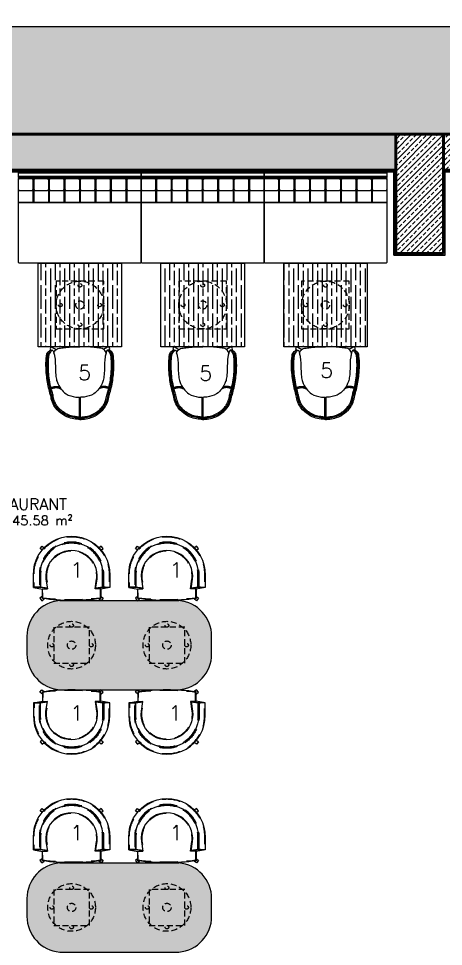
# Model space of a CAD drawing. Extents: x 820 to 5791, y 1495 to 5010.
# Drawn here: x 3759 to 4115, y 3832 to 4611 of the extents above; entities that cross this region are included whole.
import ezdxf
from ezdxf.enums import TextEntityAlignment as Align

# ---------------------------------------------------------------- set-up
doc = ezdxf.new("R2010")
doc.units = 0
doc.header["$LTSCALE"] = 20
for name, pattern in [('( Hidden )', [0.375, 0.25, -0.125]), ('DASHED2', [0.375, 0.25, -0.125]), ('HIDDEN', [0.375, 0.25, -0.125])]:
    doc.linetypes.add(name, pattern=pattern)
doc.layers.get('0').update_dxf_attribs({"linetype": 'CONTINUOUS', "lineweight": 15})
doc.layers.get('DEFPOINTS').update_dxf_attribs({"linetype": 'CONTINUOUS'})
for name, color, linetype, lineweight in [('0_V_Dim_int', 183, 'CONTINUOUS', 9), ('_00_TT_PLASTER INTERIOR', 60, 'CONTINUOUS', 0), ('KOLON', 7, 'CONTINUOUS', 50), ('ölç', 63, 'CONTINUOUS', 20)]:
    doc.layers.add(name, color=color, linetype=linetype, lineweight=lineweight)
for name, color, linetype in [('0_YKA_Hidden', 9, 'HIDDEN'), ('6-YKA-FABRIC', 145, 'CONTINUOUS'), ('6_V_MARBLE', 210, 'CONTINUOUS'), ('6_V_WOOD', 47, 'CONTINUOUS'), ('6_YKA_Furniture_Fixed', 42, 'CONTINUOUS'), ('6_YKA_WOOD', 47, 'CONTINUOUS'), ('Alan', 102, 'CONTINUOUS'), ('Oda', 7, 'CONTINUOUS'), ('TARAMA', 8, 'CONTINUOUS'), ('V_KAPLAMA_01', 71, 'CONTINUOUS')]:
    doc.layers.add(name, color=color, linetype=linetype)
doc.layers.add('_00_TT_AREA', color=140, linetype='CONTINUOUS', plot=False)
doc.layers.add('dış ölçü', color=7, linetype='CONTINUOUS', lineweight=20, true_color=0x0d6787)
doc.layers.add('V_ALAN', color=222, linetype='CONTINUOUS', lineweight=5, plot=False)
doc.styles.get("Standard").update_dxf_attribs({"font": 'txttw.shx'})
doc.styles.add('TRS', font='times.ttf', dxfattribs={"width": 0.8})
doc.dimstyles.new('dış ölçü', dxfattribs={"dimtxt": 12, "dimasz": 5, "dimexe": 5, "dimexo": 35, "dimgap": 5, "dimtad": 1, "dimdec": 0, "dimdsep": 46, "dimtxsty": 'TRS', "dimblk": 'DOT', "dimcen": 0, "dimdle": 0.1, "dimclrd": 256, "dimclre": 256, "dimclrt": 73, "dimadec": 0, "dimazin": 0, "dimtfac": 0.3, "dimtdec": 0, "dimtix": 1, "dimtmove": 2, "dimatfit": 3, "dimldrblk": 'DOT', "dimfxl": 1, "dimfxlon": 1, "dimtolj": 1, "dimarcsym": 0})
pattern_1 = [(45, (5164.587, -4629.65), (-4.490128, 4.490128), []), (45, (5169.077, -4629.65), (-4.490128, 4.490128), [3.175, -1.5875])]

# ---------------------------------------------------------------- blocks, each defined once
blk = doc.blocks.new('_Dot')
at = {"layer": 'ölç', "color": 0, "lineweight": -2}
blk.add_line((-0.5, 0), (-1, 0), dxfattribs=at)
at = {"layer": 'ölç', "color": 0, "const_width": 0.5}
blk.add_lwpolyline([(-0.25, 0, 1), (0.25, 0, 1)], format="xyb", close=True, dxfattribs=at)
blk = doc.blocks.new('*D185')
at = {"layer": 'DEFPOINTS', "color": 0, "transparency": 16777216}
for p in [(4454.18, 4723.68), (2054.96, 4531.24), (4454.18, 4531.24)]:
    blk.add_point(p, dxfattribs=at)
at = {"layer": 'dış ölçü', "lineweight": -2, "transparency": 16777216}
for p, q in [((2054.96, 4722.68), (2054.96, 4728.68)), ((4454.18, 4722.68), (4454.18, 4728.68)), ((2059.96, 4723.68), (4449.18, 4723.68))]:
    blk.add_line(p, q, dxfattribs=at)
at = {"layer": 'dış ölçü', "lineweight": -2, "transparency": 16777216, "xscale": 5, "yscale": 5, "zscale": 5, "rotation": 180}
blk.add_blockref('_Dot', (2054.96, 4723.68), dxfattribs=at)
at = {"layer": 'dış ölçü', "lineweight": -2, "transparency": 16777216, "xscale": 5, "yscale": 5, "zscale": 5}
blk.add_blockref('_Dot', (4454.18, 4723.68), dxfattribs=at)
at = {"layer": 'dış ölçü', "color": 73, "transparency": 16777216, "insert": (3254.57, 4734.8), "char_height": 12, "attachment_point": 5, "style": 'TRS'}
blk.add_mtext('\\A1;2399', dxfattribs=at)
blk = doc.blocks.new('*D186')
at = {"layer": 'DEFPOINTS', "color": 0, "transparency": 16777216}
for p in [(4454.18, 4643.68), (2054.96, 4451.24), (4454.18, 4451.24)]:
    blk.add_point(p, dxfattribs=at)
at = {"layer": 'dış ölçü', "lineweight": -2, "transparency": 16777216}
for p, q in [((2054.96, 4642.68), (2054.96, 4648.68)), ((4454.18, 4642.68), (4454.18, 4648.68)), ((2059.96, 4643.68), (4449.18, 4643.68))]:
    blk.add_line(p, q, dxfattribs=at)
at = {"layer": 'dış ölçü', "lineweight": -2, "transparency": 16777216, "xscale": 5, "yscale": 5, "zscale": 5, "rotation": 180}
blk.add_blockref('_Dot', (2054.96, 4643.68), dxfattribs=at)
at = {"layer": 'dış ölçü', "lineweight": -2, "transparency": 16777216, "xscale": 5, "yscale": 5, "zscale": 5}
blk.add_blockref('_Dot', (4454.18, 4643.68), dxfattribs=at)
at = {"layer": 'dış ölçü', "color": 73, "transparency": 16777216, "insert": (3254.57, 4654.8), "char_height": 12, "attachment_point": 5, "style": 'TRS'}
blk.add_mtext('\\A1;2399', dxfattribs=at)
blk = doc.blocks.new('*D197')
at = {"layer": 'DEFPOINTS', "color": 0, "transparency": 16777216}
for p in [(4617.11, 4513.68), (5004.18, 4513.68), (4090.34, 3471.55)]:
    blk.add_point(p, dxfattribs=at)
at = {"layer": 'dış ölçü', "lineweight": -2, "transparency": 16777216}
for p, q in [((5003.18, 4513.68), (5009.18, 4513.68)), ((5004.18, 3476.55), (5004.18, 4508.68)), ((5003.18, 3471.55), (5009.18, 3471.55))]:
    blk.add_line(p, q, dxfattribs=at)
at = {"layer": 'dış ölçü', "lineweight": -2, "transparency": 16777216, "xscale": 5, "yscale": 5, "zscale": 5}
for p, rotation in [((5004.18, 4513.68), 90), ((5004.18, 3471.55), 270)]:
    blk.add_blockref('_Dot', p, dxfattribs=dict(at, rotation=rotation))
at = {"layer": 'dış ölçü', "color": 73, "transparency": 16777216, "insert": (4993.07, 3992.61), "char_height": 12, "attachment_point": 5, "rotation": 90, "style": 'TRS'}
blk.add_mtext('\\A1;1042', dxfattribs=at)
blk = doc.blocks.new('SEDİR PLAN')
at = {"layer": '6-YKA-FABRIC', "flags": 128}
for points in [[(1373.84, -1749.54), (1423.84, -1749.54), (1423.84, -1852.54), (1373.84, -1852.54, -0.414214), (1372.84, -1851.54), (1372.84, -1750.54, -0.414214)], [(1423.84, -1749.54), (1442.84, -1749.54, -0.414214), (1443.84, -1750.54), (1443.84, -1760.54, -0.414214), (1442.84, -1761.54), (1423.84, -1761.54)], [(1423.84, -1762.54), (1442.84, -1762.54, -0.414214), (1443.84, -1763.54), (1443.84, -1773.54, -0.414214), (1442.84, -1774.54), (1423.84, -1774.54)], [(1423.84, -1775.54), (1442.84, -1775.54, -0.414214), (1443.84, -1776.54), (1443.84, -1786.54, -0.414214), (1442.84, -1787.54), (1423.84, -1787.54)], [(1423.84, -1788.54), (1442.84, -1788.54, -0.414214), (1443.84, -1789.54), (1443.84, -1799.54, -0.414214), (1442.84, -1800.54), (1423.84, -1800.54)], [(1423.84, -1801.54), (1442.84, -1801.54, -0.414214), (1443.84, -1802.54), (1443.84, -1812.54, -0.414214), (1442.84, -1813.54), (1423.84, -1813.54)], [(1423.84, -1814.54), (1442.84, -1814.54, -0.414214), (1443.84, -1815.54), (1443.84, -1825.54, -0.414214), (1442.84, -1826.54), (1423.84, -1826.54)], [(1423.84, -1827.54), (1442.84, -1827.54, -0.414214), (1443.84, -1828.54), (1443.84, -1838.54, -0.414214), (1442.84, -1839.54), (1423.84, -1839.54)], [(1423.84, -1840.54), (1442.84, -1840.54, -0.414214), (1443.84, -1841.54), (1443.84, -1851.54, -0.414214), (1442.84, -1852.54), (1423.84, -1852.54)]]:
    blk.add_lwpolyline(points, format="xyb", close=True, dxfattribs=at)
blk.add_lwpolyline([(1423.84, -1749.54), (1443.84, -1749.54), (1443.84, -1852.54), (1423.84, -1852.54)], close=True, dxfattribs=at)
for points in [[(1434.84, -1749.54, 0.414214), (1433.84, -1750.54), (1433.84, -1760.54, 0.414214), (1434.84, -1761.54)], [(1434.84, -1762.54, 0.414214), (1433.84, -1763.54), (1433.84, -1773.54, 0.414214), (1434.84, -1774.54)], [(1434.84, -1775.54, 0.414214), (1433.84, -1776.54), (1433.84, -1786.54, 0.414214), (1434.84, -1787.54)], [(1434.84, -1788.54, 0.414214), (1433.84, -1789.54), (1433.84, -1799.54, 0.414214), (1434.84, -1800.54)], [(1434.84, -1801.54, 0.414214), (1433.84, -1802.54), (1433.84, -1812.54, 0.414214), (1434.84, -1813.54)], [(1434.84, -1814.54, 0.414214), (1433.84, -1815.54), (1433.84, -1825.54, 0.414214), (1434.84, -1826.54)], [(1434.84, -1827.54, 0.414214), (1433.84, -1828.54), (1433.84, -1838.54, 0.414214), (1434.84, -1839.54)], [(1434.84, -1840.54, 0.414214), (1433.84, -1841.54), (1433.84, -1851.54, 0.414214), (1434.84, -1852.54)]]:
    blk.add_lwpolyline(points, format="xyb", dxfattribs=at)
at = {"layer": '6_YKA_WOOD', "color": 47}
for points in [[(1443.84, -1852.54), (1444.84, -1852.54), (1444.84, -1749.54), (1443.84, -1749.54)], [(1444.84, -1749.54), (1448.84, -1749.54), (1448.84, -1852.54), (1444.84, -1852.54)], [(1444.84, -1852.54), (1445.64, -1852.54), (1445.64, -1749.54), (1444.84, -1749.54)]]:
    blk.add_lwpolyline(points, close=True, dxfattribs=at)
blk = doc.blocks.new('*U131')
at = {"layer": '0_YKA_Hidden', "linetype": 'DASHED2'}
blk.add_circle((0, 0), 1.5, dxfattribs=at)
blk = doc.blocks.new('*U130')
at = {"layer": '0_YKA_Hidden', "color": 0, "linetype": 'ByBlock', "lineweight": -2}
blk.add_blockref('*U131', (120020.09, -4942.45), dxfattribs=at)
for p, rotation in [((120003.59, -4958.95), 90), ((120036.59, -4958.95), 270), ((120020.09, -4975.45), 180)]:
    blk.add_blockref('*U131', p, dxfattribs=dict(at, rotation=rotation))
blk = doc.blocks.new('M1 PLAN')
at = {"layer": '6_V_WOOD'}
h = blk.add_hatch(dxfattribs=at)
h.set_pattern_fill('GOST_WOOD', color=256, scale=2)
h.set_pattern_definition([(90, (2433.644, -3720.778), (12, -7e-16), [20, -4]), (90, (2437.644, -3724.778), (12, -7e-16), [12, -3, 6, -3]), (90, (2441.644, -3730.778), (12, -7e-16), [20, -4])])
h.paths.add_polyline_path([(2652.58, -597.83), (2652.58, -667.83), (2722.58, -667.83), (2722.58, -597.83)])
at = {"layer": '0_YKA_Hidden'}
blk.add_lwpolyline([(2667.58, -652.83), (2707.58, -652.83), (2707.58, -612.83), (2667.58, -612.83)], close=True, dxfattribs=at)
for radius in [20, 3.5]:
    blk.add_circle((2687.58, -632.83), radius, dxfattribs=at)
at = {"layer": '6_V_WOOD'}
blk.add_lwpolyline([(2652.58, -597.83), (2722.58, -597.83), (2722.58, -667.83), (2652.58, -667.83)], close=True, dxfattribs=at)
at = {"layer": '0_YKA_Hidden'}
blk.add_blockref('*U130', (-117332.51, 4326.12), dxfattribs=at)
blk = doc.blocks.new('S2 PLAN')
at = {"layer": '6-YKA-FABRIC', "flags": 128}
for points in [[(468.67, 15.21), (468.67, -3.32)], [(469.6, 15.21), (469.6, -3.32)]]:
    blk.add_lwpolyline(points, dxfattribs=at)
at = {"layer": '6-YKA-FABRIC'}
for points in [[(469.17, 15.25), (465.4, 14.92), (459.78, 13.66), (453.23, 9.97), (447.28, 3.64), (445.12, -2.16), (444.6, -4.51), (443.23, -9.76), (441.05, -22.22), (441.05, -37.83), (441.77, -40.62), (443.99, -42.49), (445.51, -42.86), (446.46, -42.49), (447.26, -40.48)], [(469.1, 15.25), (472.87, 14.92), (478.49, 13.66), (485.04, 9.97), (490.98, 3.64), (493.15, -2.16), (493.66, -4.51), (495.03, -9.76), (497.22, -22.22), (497.22, -37.83), (496.5, -40.62), (494.28, -42.49), (492.76, -42.86), (491.81, -42.49), (491, -40.48)], [(447.26, -40.48), (447.8, -41.83), (450.47, -44.19), (452.86, -44.6), (457.24, -45.18), (469.13, -45.75)], [(491, -40.48), (490.47, -41.83), (487.8, -44.19), (485.41, -44.6), (481.02, -45.18), (469.13, -45.75)]]:
    blk.add_spline(points, degree=3, dxfattribs=at)
for points, knots in [([(468.67, 14.28), (467.5, 14.17), (464.63, 13.87), (461.61, 13.24), (458.08, 12), (455.7, 10.77), (452.74, 8.41), (450.22, 6.17), (447.97, 3.08), (446.77, 0.17), (446.05, -2.43), (445.46, -5.43), (444.73, -8.02), (443.11, -14.14), (441.63, -23.3), (441.51, -32.38), (442.03, -37.67), (442.18, -38.85), (442.38, -39.62), (442.57, -40.02), (443.22, -41.22), (444.14, -42.56)], [0.60011, 0.60011, 0.60011, 0.60011, 4.145704, 9.387062, 10.098972, 15.922329, 17.681454, 22.642285, 26.235703, 29.82912, 32.330961, 34.632248, 38.930875, 40.259091, 53.850052, 66.833499, 68.351092, 69.495936, 70.466212, 71.20697, 71.401091, 71.401091, 71.401091, 71.401091]), ([(468.67, 13.28), (467.47, 13.16), (464.69, 12.86), (461.64, 12.21), (458.24, 10.98), (455.87, 9.69), (453.19, 7.48), (450.87, 5.38), (448.83, 2.56), (447.69, -0.24), (447.02, -2.72), (446.45, -5.58), (445.8, -7.92), (445.26, -9.91), (443.94, -15.09), (442.6, -23.92), (442.55, -32.37), (442.95, -36.81), (443.04, -37.7), (443.13, -38.41), (443.23, -38.93), (443.31, -39.21), (443.37, -39.36), (443.39, -39.41), (443.49, -39.59), (443.68, -39.91), (443.94, -40.33), (444.26, -40.86), (444.69, -41.55), (445.66, -42.84)], [0.698521, 0.698521, 0.698521, 0.698521, 4.339141, 9.353506, 10.675267, 16.288174, 18.034424, 22.64464, 26.283915, 29.923191, 32.459296, 34.647679, 38.566779, 39.47683, 40.927253, 55.017293, 66.634706, 67.389944, 68.42515, 69.283473, 69.689731, 70.472695, 70.599834, 70.741858, 70.906769, 71.201615, 71.276448, 71.33877, 71.401091, 71.401091, 71.401091, 71.401091]), ([(469.6, 14.28), (470.77, 14.17), (473.64, 13.87), (476.66, 13.24), (480.19, 12), (482.56, 10.77), (485.53, 8.41), (488.05, 6.17), (490.29, 3.08), (491.5, 0.17), (492.21, -2.43), (492.81, -5.43), (493.54, -8.02), (495.15, -14.14), (496.64, -23.3), (496.76, -32.38), (496.24, -37.67), (496.09, -38.85), (495.89, -39.62), (495.7, -40.02), (495.05, -41.22), (494.13, -42.56)], [0.60011, 0.60011, 0.60011, 0.60011, 4.145704, 9.387062, 10.098972, 15.922329, 17.681454, 22.642285, 26.235703, 29.82912, 32.330961, 34.632248, 38.930875, 40.259091, 53.850052, 66.833499, 68.351092, 69.495936, 70.466212, 71.20697, 71.401091, 71.401091, 71.401091, 71.401091]), ([(469.6, 13.28), (470.79, 13.16), (473.58, 12.86), (476.63, 12.21), (480.03, 10.98), (482.39, 9.69), (485.08, 7.48), (487.39, 5.38), (489.44, 2.56), (490.57, -0.24), (491.25, -2.72), (491.82, -5.58), (492.47, -7.92), (493.01, -9.91), (494.33, -15.09), (495.67, -23.92), (495.72, -32.37), (495.32, -36.81), (495.22, -37.7), (495.14, -38.41), (495.04, -38.93), (494.95, -39.21), (494.9, -39.36), (494.87, -39.41), (494.78, -39.59), (494.59, -39.91), (494.33, -40.33), (494, -40.86), (493.57, -41.55), (492.6, -42.84)], [0.698521, 0.698521, 0.698521, 0.698521, 4.339141, 9.353506, 10.675267, 16.288174, 18.034424, 22.64464, 26.283915, 29.923191, 32.459296, 34.647679, 38.566779, 39.47683, 40.927253, 55.017293, 66.634706, 67.389944, 68.42515, 69.283473, 69.689731, 70.472695, 70.599834, 70.741858, 70.906769, 71.201615, 71.276448, 71.33877, 71.401091, 71.401091, 71.401091, 71.401091]), ([(447.26, -40.48), (447.53, -39.37), (448.6, -34.96), (448.41, -28.3), (448.79, -21.39), (449.86, -15.64), (452.89, -10.34), (457.73, -5.46), (463.99, -3.49), (467.98, -3.35), (469.13, -3.3)], [0, 0, 0, 0, 3.409874, 13.603167, 19.778735, 24.17354, 31.08367, 37.365949, 45.985773, 49.435483, 49.435483, 49.435483, 49.435483]), ([(491, -40.48), (490.74, -39.37), (489.67, -34.96), (489.85, -28.3), (489.47, -21.39), (488.41, -15.64), (485.38, -10.34), (480.54, -5.46), (474.28, -3.49), (470.28, -3.35), (469.13, -3.3)], [0, 0, 0, 0, 3.409874, 13.603167, 19.778735, 24.17354, 31.08367, 37.365949, 45.985773, 49.435483, 49.435483, 49.435483, 49.435483]), ([(444.83, -11.66), (445.01, -11.72), (445.76, -11.98), (446.71, -12.2), (447.58, -12.33), (448.28, -12.42), (448.98, -12.46), (449.72, -12.46), (450.2, -12.44), (450.59, -12.4), (451.01, -12.35), (451.32, -12.29), (451.68, -12.19), (451.87, -12.12), (452, -12.07)], [2.080612, 2.080612, 2.080612, 2.080612, 2.631406, 4.381962, 4.874678, 5.182843, 6.432563, 6.902239, 7.315459, 7.791385, 7.983778, 8.447029, 8.621072, 8.977988, 8.977988, 8.977988, 8.977988]), ([(445.07, -10.68), (445.26, -10.75), (446.07, -11.03), (447.06, -11.25), (448.36, -11.42), (449.21, -11.47), (450.13, -11.44), (450.71, -11.39), (451.23, -11.29), (451.63, -11.15), (451.86, -11.03), (452.04, -10.93), (452.21, -10.85), (452.38, -10.76), (452.65, -10.62), (453.29, -10.29)], [1.970023, 1.970023, 1.970023, 1.970023, 2.621405, 4.624847, 5.115261, 6.720099, 7.292202, 7.948295, 8.523173, 9.005439, 9.438192, 9.50444, 9.805929, 10.022383, 10.238836, 10.238836, 10.238836, 10.238836]), ([(493.2, -10.68), (493, -10.75), (492.2, -11.03), (491.21, -11.25), (489.9, -11.42), (489.06, -11.47), (488.14, -11.44), (487.56, -11.39), (487.04, -11.29), (486.64, -11.15), (486.41, -11.03), (486.22, -10.93), (486.06, -10.85), (485.88, -10.76), (485.62, -10.62), (484.97, -10.29)], [1.970023, 1.970023, 1.970023, 1.970023, 2.621405, 4.624847, 5.115261, 6.720099, 7.292202, 7.948295, 8.523173, 9.005439, 9.438192, 9.50444, 9.805929, 10.022383, 10.238836, 10.238836, 10.238836, 10.238836]), ([(493.44, -11.66), (493.26, -11.72), (492.5, -11.98), (491.55, -12.2), (490.68, -12.33), (489.98, -12.42), (489.29, -12.46), (488.54, -12.46), (488.06, -12.44), (487.67, -12.4), (487.26, -12.35), (486.95, -12.29), (486.59, -12.19), (486.39, -12.12), (486.27, -12.07)], [2.080612, 2.080612, 2.080612, 2.080612, 2.631406, 4.381962, 4.874678, 5.182843, 6.432563, 6.902239, 7.315459, 7.791385, 7.983778, 8.447029, 8.621072, 8.977988, 8.977988, 8.977988, 8.977988])]:
    blk.add_open_spline(points, degree=3, knots=knots, dxfattribs=at)
for points in [[(442.96, -10.88), (443.26, -11.02), (443.57, -11.15), (443.89, -11.29)], [(443.28, -9.93), (443.56, -10.06), (443.85, -10.18), (444.13, -10.3)], [(494.99, -9.93), (494.7, -10.06), (494.42, -10.18), (494.14, -10.3)], [(495.31, -10.88), (495, -11.02), (494.69, -11.15), (494.38, -11.29)]]:
    blk.add_open_spline(points, degree=3, dxfattribs=at)
at = {"layer": '6_YKA_Furniture_Fixed'}
for points in [[(444.39, -43.35), (444.94, -42.83)], [(445.9, -45.29), (449.24, -43.51)], [(492.36, -45.29), (489.03, -43.51)], [(493.87, -43.35), (493.33, -42.83)]]:
    blk.add_lwpolyline(points, dxfattribs=at)
for centre, start, end in [((445.33, -44.17), 128.4231, 298.97021), ((492.93, -44.17), 241.02979, 51.5769)]:
    blk.add_arc(centre, 1.25, start, end, dxfattribs=at)
blk = doc.blocks.new('S5 PLAN')
at = {"layer": '6-YKA-FABRIC', "flags": 128}
for points in [[(2094.17, -663.62), (2087.86, -662.59), (2082.36, -662.59), (2082.36, -652.05, -1.022187), (2146.36, -652.05), (2146.36, -662.59), (2140.86, -662.59), (2134.54, -663.62)], [(2140.86, -662.59), (2140.86, -651.92, 1.021757), (2087.86, -651.92), (2087.86, -662.59)], [(2134.54, -663.62), (2135.82, -655.43, 1.117816), (2092.88, -655.37), (2094.17, -663.62)], [(2138.87, -663.79), (2138.87, -671.71, -0.066351), (2089.84, -671.71), (2089.84, -663.79)]]:
    blk.add_lwpolyline(points, format="xyb", dxfattribs=at)
at = {"layer": '6-YKA-FABRIC', "linetype": '( Hidden )', "ltscale": 3, "flags": 128}
for points in [[(2094.09, -663.1), (2087.9, -662.09), (2082.86, -662.09), (2082.86, -652.05, -1.022473), (2145.86, -652.05), (2145.86, -662.09), (2140.82, -662.09), (2134.46, -663.13)], [(2141.36, -662.59), (2141.36, -651.92, 1.0214), (2087.36, -651.92), (2087.36, -662.59)], [(2140.36, -662.59), (2140.36, -651.92, 1.022127), (2088.36, -651.92), (2088.36, -662.59)], [(2134.54, -663.62), (2134.05, -663.54), (2135.32, -655.37, 1.117522), (2093.38, -655.31), (2094.66, -663.54), (2094.17, -663.62)], [(2138.37, -663.79), (2138.37, -671.27, -0.065205), (2090.34, -671.27), (2090.34, -663.79)]]:
    blk.add_lwpolyline(points, format="xyb", dxfattribs=at)
at = {"layer": '6-YKA-FABRIC', "flags": 128}
for points in [[(2082.36, -662.59), (2089.84, -663.79), (2094.17, -663.62)], [(2146.36, -662.59), (2138.87, -663.79), (2134.54, -663.62)]]:
    blk.add_lwpolyline(points, dxfattribs=at)
at = {"layer": '6_YKA_Furniture_Fixed'}
for points in [[(2089.56, -631.1), (2087.95, -629.66), (2089.55, -627.75), (2091.33, -629.11)], [(2139.15, -631.1), (2140.76, -629.66), (2139.16, -627.75), (2137.38, -629.11)], [(2089.84, -669.83), (2087.83, -671.52), (2089.5, -673.51), (2091.45, -671.87)], [(2138.87, -669.83), (2140.89, -671.52), (2139.21, -673.51), (2137.26, -671.87)]]:
    blk.add_lwpolyline(points, dxfattribs=at)
blk = doc.blocks.new('M7_2_PLAN')
at = {"layer": '6_V_MARBLE'}
h = blk.add_hatch(dxfattribs=at)
h.set_pattern_fill('AR-CONC', color=256, scale=0.03)
h.set_pattern_definition([(50, (-4233.82, 4306.0044), (5.46554, -0.4781726), [0.5715, -6.2865]), (355, (-4233.82, 4306.0044), (-1.057303, 5.731705), [0.4572, -5.029218]), (100.45144, (-4233.3645, 4305.9646), (4.408237, 5.253533), [0.4857, -5.342707]), (46.1842, (-4233.82, 4307.5284), (8.132371, -1.26127), [0.85725, -9.42975]), (96.63556, (-4233.142, 4307.423), (7.122124, 7.422784), [0.72855, -8.014068]), (351.18415, (-4233.82, 4307.5284), (7.122124, 7.422784), [0.6858, -7.543792]), (21, (-4233.058, 4307.1474), (4.548432, -3.067956), [0.5715, -6.2865]), (326, (-4233.058, 4307.1474), (1.854061, 5.525639), [0.4572, -5.0292]), (71.45145, (-4232.679, 4306.892), (6.402493, 2.457683), [0.4857, -5.342698]), (37.5, (-4233.82, 4306.0044), (0.0926581, 2.5366512), [0, -4.96824, 0, -5.1054, 0, -5.04825]), (7.5, (-4233.82, 4306.0044), (2.0045899, 3.0054172), [0, -2.91084, 0, -4.85394, 0, -1.92405]), (327.5, (-4235.5192, 4306.0044), (4.0677179, -0.1718623), [0, -1.905, 0, -5.9436, 0, -7.8867]), (317.5, (-4236.2812, 4306.0044), (4.4438754, 0.7627947), [0, -2.4765, 0, -3.94716, 0, -5.6007])])
edge = h.paths.add_edge_path()
edge.add_line((-1368.9, 3682.33), (-1368.9, 3667.33))
edge.add_arc((-1338.9, 3667.33), 30, 180, 265.21981)
edge.add_arc((-1338.9, 3667.33), 30, 265.21981, 270)
edge.add_line((-1338.9, 3637.33), (-1243.9, 3637.33))
edge.add_arc((-1243.9, 3667.33), 30, 270, 274.78019)
edge.add_arc((-1243.9, 3667.33), 30, 274.78019, 360)
edge.add_line((-1213.9, 3667.33), (-1213.9, 3682.33))
edge.add_arc((-1243.9, 3682.33), 30, 0, 85.21981)
edge.add_arc((-1243.9, 3682.33), 30, 85.21981, 90)
edge.add_line((-1243.9, 3712.33), (-1338.9, 3712.33))
edge.add_arc((-1338.9, 3682.33), 30, 90, 94.78019)
edge.add_arc((-1338.9, 3682.33), 30, 94.78019, 180)
at = {"layer": '0_YKA_Hidden'}
for points in [[(-1346.4, 3659.83), (-1316.4, 3659.83), (-1316.4, 3689.83), (-1346.4, 3689.83)], [(-1266.4, 3659.83), (-1236.4, 3659.83), (-1236.4, 3689.83), (-1266.4, 3689.83)]]:
    blk.add_lwpolyline(points, close=True, dxfattribs=at)
for centre, radius in [((-1331.4, 3674.83), 20), ((-1331.4, 3691.33), 1.5), ((-1251.4, 3674.83), 20), ((-1251.4, 3691.33), 1.5), ((-1347.9, 3674.83), 1.5), ((-1331.4, 3674.83), 3.5), ((-1314.9, 3674.83), 1.5), ((-1267.9, 3674.83), 1.5), ((-1251.4, 3674.83), 3.5), ((-1234.9, 3674.83), 1.5), ((-1331.4, 3658.33), 1.5), ((-1251.4, 3658.33), 1.5)]:
    blk.add_circle(centre, radius, dxfattribs=at)
at = {"layer": '6_V_MARBLE', "flags": 128}
for points in [[(-1341.4, 3712.22, 0.389983), (-1368.9, 3682.33), (-1368.9, 3667.33, 0.389983), (-1341.4, 3637.43, 0.389983)], [(-1341.4, 3712.22, -0.020861), (-1338.9, 3712.33), (-1243.9, 3712.33, -0.020861), (-1241.4, 3712.22)], [(-1241.4, 3637.43, 0.389983), (-1213.9, 3667.33), (-1213.9, 3682.33, 0.389983), (-1241.4, 3712.22)], [(-1341.4, 3637.43, 0.020861), (-1338.9, 3637.33), (-1243.9, 3637.33, 0.020861), (-1241.4, 3637.43)]]:
    blk.add_lwpolyline(points, format="xyb", dxfattribs=at)

msp = doc.modelspace()

# ---------------------------------------------------------------- hatches: boundary and pattern name
at = {"layer": 'TARAMA', "lineweight": 9}
h = msp.add_hatch(dxfattribs=at)
h.set_pattern_fill('AR-CONC', color=256, scale=0.091)
h.set_pattern_definition([(50, (-28284.552, -46.166), (16.578805, -1.450457), [1.73355, -19.06905]), (355, (-28284.552, -46.166), (-3.207151, 17.386173), [1.38684, -15.255293]), (100.451445, (-28283.17, -46.287), (13.3716535, 15.9357154), [1.473291, -16.206212]), (46.1842, (-28284.552, -41.543), (24.668193, -3.825852), [2.600325, -28.603575]), (96.63556, (-28282.496, -41.862), (21.603776, 22.515777), [2.209937, -24.30934]), (351.18415, (-28284.552, -41.543), (21.603776, 22.515777), [2.080257, -22.882836]), (21, (-28282.24, -42.699), (13.7969096, -9.306133), [1.73355, -19.06905]), (326, (-28282.24, -42.699), (5.623985, 16.761105), [1.38684, -15.25524]), (71.451445, (-28281.09, -43.474), (19.420894, 7.454972), [1.473291, -16.206184]), (37.5, (-28284.552, -46.166), (0.2810629, 7.6945085), [0, -15.070328, 0, -15.48638, 0, -15.313025]), (7.5, (-28284.552, -46.166), (6.0805893, 9.1164323), [0, -8.829548, 0, -14.723618, 0, -5.836285]), (327.5, (-28289.706, -46.166), (12.3387442, -0.5213157), [0, -5.7785, 0, -18.02892, 0, -23.92299]), (317.5, (-28292.018, -46.166), (13.4797555, 2.3138107), [0, -7.51205, 0, -11.973052, 0, -16.98879])])
h.paths.add_polyline_path([(4522.18, 3869.08), (4522.18, 4336.06), (4478.37, 4336.06), (4478.37, 3869.08)], flags=16)
h.paths.add_polyline_path([(3073.97, 4542.28), (3540.96, 4542.28), (3540.96, 4586.09), (3073.97, 4586.09)], flags=16)
h.paths.add_polyline_path([(4454.38, 3711.77), (4544.18, 3711.77), (4544.18, 4603.68), (2374.75, 4603.68), (2374.75, 4513.68), (4454.38, 4513.67)])
at = {"layer": 'TARAMA'}
h = msp.add_hatch(dxfattribs=at)
h.set_pattern_fill('ANSI33', color=256)
h.set_pattern_definition(pattern_1)
h.paths.add_polyline_path([(4075.16, 4513.68), (4075.16, 4483.68), (3444.89, 4483.68), (3444.89, 4513.68)])
h = msp.add_hatch(dxfattribs=at)
h.set_pattern_fill('ANSI33', color=256)
h.set_pattern_definition(pattern_1)
h.paths.add_polyline_path([(4115.16, 4413.68), (4075.16, 4413.68), (4075.16, 4513.68), (4115.16, 4513.68)])
h = msp.add_hatch(dxfattribs=at)
h.set_pattern_fill('ANSI33', color=256)
h.set_pattern_definition(pattern_1)
h.paths.add_polyline_path([(4354.38, 4513.68), (4354.38, 4483.68), (4115.16, 4483.68), (4115.16, 4513.68)])

# ---------------------------------------------------------------- linework, layer by layer
at = {"layer": '_00_TT_AREA'}
for p, q in [((4073.66, 4482.18), (3446.39, 4482.18)), ((4073.66, 4412.18), (4073.66, 4482.18)), ((4116.66, 4412.18), (4073.66, 4412.18))]:
    msp.add_line(p, q, dxfattribs=at)
at = {"layer": '_00_TT_PLASTER INTERIOR'}
msp.add_lwpolyline([(3446.39, 4413.68), (3446.39, 4482.18), (4073.66, 4482.18), (4073.66, 4412.18), (4116.66, 4412.18), (4116.66, 4482.18), (4352.88, 4482.18), (4352.88, 4472.18), (4427.88, 4472.18), (4427.88, 3850.77), (4370.18, 3850.77), (4370.18, 3760.77), (4285.38, 3760.77), (4285.38, 3713.27), (4116.66, 3713.27), (4116.66, 3728.27), (4013.66, 3728.28), (4013.61, 3685.25), (4048.34, 3685.29), (4048.39, 3459.05)], dxfattribs=at)
at = {"layer": 'KOLON'}
for points in [[(4075.16, 4513.68), (4075.16, 4483.68), (3444.89, 4483.68), (3444.89, 4513.68)], [(4115.16, 4413.68), (4075.16, 4413.68), (4075.16, 4513.68), (4115.16, 4513.68)], [(4354.38, 4513.68), (4354.38, 4483.68), (4115.16, 4483.68), (4115.16, 4513.68)]]:
    msp.add_lwpolyline(points, close=True, dxfattribs=at)
at = {"layer": 'TARAMA', "lineweight": 9}
msp.add_lwpolyline([(4544.18, 3711.77), (4544.18, 4603.68), (2374.75, 4603.68), (2374.75, 4513.68), (4454.38, 4513.67), (4454.38, 3711.77)], dxfattribs=at)

# ---------------------------------------------------------------- block references
at = {"color": 5, "rotation": 90}
for p in [(2009.14, 3032.64), (2112.14, 3032.64), (2215.14, 3032.64)]:
    msp.add_blockref('SEDİR PLAN', p, dxfattribs=at)
at = {"layer": '0_V_Dim_int'}
for name, p in [('M1 PLAN', (1122.6, 5003.31)), ('M1 PLAN', (1225.6, 5003.31)), ('M1 PLAN', (1328.6, 5003.31)), ('S5 PLAN', (1688.83, 4796.01)), ('S5 PLAN', (1768.83, 4796.01)), ('S5 PLAN', (1688.83, 4576.01)), ('S5 PLAN', (1768.83, 4576.01))]:
    msp.add_blockref(name, p, dxfattribs=at)
at = {"layer": '0_V_Dim_int', "rotation": 180}
for p in [(4279.32, 4289.73), (4382.32, 4289.73), (4485.32, 4289.73)]:
    msp.add_blockref('S2 PLAN', p, dxfattribs=at)
at = {"layer": '0_V_Dim_int', "xscale": -1, "rotation": 180}
for p in [(1688.83, 3374.34), (1768.83, 3374.34)]:
    msp.add_blockref('S5 PLAN', p, dxfattribs=at)
at = {"layer": 'V_ALAN'}
for p in [(5134.59, 410.35), (5134.59, 190.35)]:
    msp.add_blockref('M7_2_PLAN', p, dxfattribs=at)

# ---------------------------------------------------------------- texts
at = {"layer": 'Alan'}
msp.add_text('AREA:145.58 m²', height=8, dxfattribs=at).set_placement((3760.41, 4185.71), align=Align.CENTER)
at = {"layer": 'Oda'}
msp.add_text('RESTAURANT', height=9.6, dxfattribs=at).set_placement((3759.51, 4198.62), align=Align.CENTER)
at = {"layer": 'V_KAPLAMA_01', "char_height": 12.5, "attachment_point": 1}
for s, insert in [('5', (3808.79, 4320.03)), ('5', (3910.42, 4319.51)), ('5', (4011.83, 4321.98)), ('1', (3802.13, 4154.55)), ('1', (3885.51, 4154.55)), ('1', (3802.18, 4034.55)), ('1', (3884.76, 4034.55)), ('1', (3802.13, 3934.15)), ('1', (3885.51, 3934.15))]:
    msp.add_mtext_dynamic_manual_height_columns(s, width=24.7366, gutter_width=12.5, heights=[0], dxfattribs=dict(at, insert=insert))

# ---------------------------------------------------------------- dimensions: what is measured, and where the dimension line sits
at = {"layer": 'dış ölçü'}
for base, p1, p2, picture, middle in [((4454.18, 4723.68), (2054.96, 4531.24), (4454.18, 4531.24), '*D185', (3254.57, 4734.8)), ((4454.18, 4643.68), (2054.96, 4451.24), (4454.18, 4451.24), '*D186', (3254.57, 4654.8))]:
    dim = msp.add_linear_dim(base=base, p1=p1, p2=p2, dimstyle='dış ölçü', dxfattribs=at)
    dim.commit()
    dim.dimension.update_dxf_attribs({"geometry": picture, "text_midpoint": middle})
dim = msp.add_linear_dim(base=(5004.18, 4513.68), p1=(4090.34, 3471.55), p2=(4617.11, 4513.68), angle=90, dimstyle='dış ölçü', dxfattribs=at)
dim.commit()
dim.dimension.update_dxf_attribs({"geometry": '*D197', "text_midpoint": (4993.07, 3992.61)})

doc.saveas('drawing.dxf')
